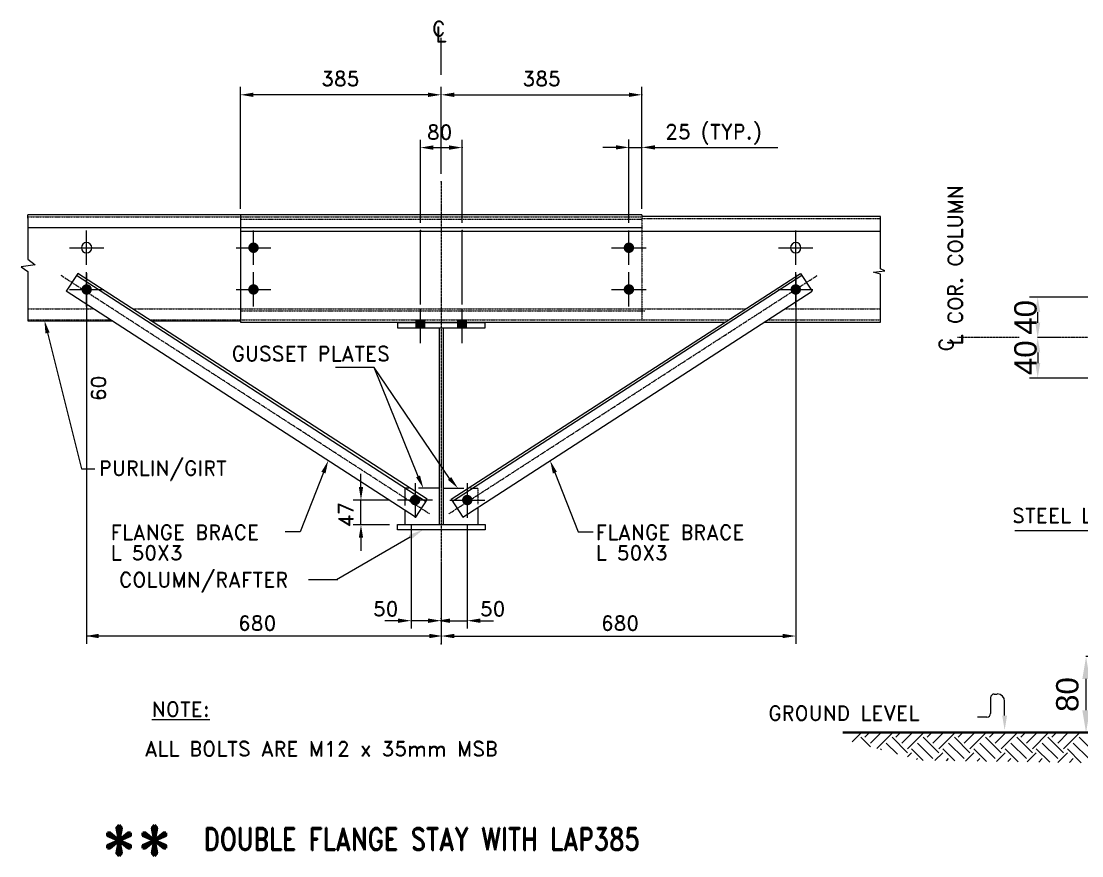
# Model space of a CAD drawing. Header units: inches. Extents: x 3340 to 8649, y 25316 to 28904.
# Drawn here: x 6018 to 7442, y 27783 to 28904 of the extents above; entities that cross this region are included whole.
import ezdxf
from ezdxf.enums import TextEntityAlignment as Align

# ---------------------------------------------------------------- set-up
doc = ezdxf.new("R2010")
doc.units = ezdxf.units.IN
doc.header["$MEASUREMENT"] = 0
doc.linetypes.add('CENTER', pattern=[2, 1.25, -0.25, 0.25, -0.25])
doc.linetypes.add('HIDDEN', pattern=[0.375, 0.25, -0.125])
for name, color, linetype in [('BYOTHERS', 3, 'Continuous'), ('DIM', 7, 'Continuous'), ('FRAMES', 2, 'Continuous'), ('MISCEL', 7, 'Continuous'), ('secondary', 7, 'Continuous')]:
    doc.layers.add(name, color=color, linetype=linetype)
doc.layers.add('TEXT', color=2, linetype='Continuous', lineweight=0)
doc.styles.add('KPIZ-ARIAL', font='arial.ttf')
doc.styles.add('ROMAND', font='ROMAND', dxfattribs={"height": 3})
doc.styles.get("Standard").update_dxf_attribs({"font": 'arial.ttf'})
doc.dimstyles.get("Standard").update_dxf_attribs({"dimtxt": 0.18, "dimasz": 0.18, "dimexe": 0.18, "dimexo": 0.0625, "dimgap": 0.09, "dimtad": 0, "dimtih": 1, "dimtoh": 1, "dimdec": 4, "dimzin": 0, "dimdsep": 46, "dimtxsty": 'Standard', "dimcen": 0.09, "dimadec": 0, "dimazin": 0, "dimtfac": 1, "dimtdec": 4, "dimtofl": 0, "dimtmove": 0, "dimatfit": 3, "dimfxl": 1, "dimtolj": 1, "dimtzin": 0, "dimarcsym": 0})

# ---------------------------------------------------------------- blocks, each defined once
blk = doc.blocks.new('*D116')
at = {"color": 1, "lineweight": -2, "transparency": 16777216}
for p, q in [((7852.4, 28050.6), (7447.9, 28050.6)), ((7535.2, 27948.7), (7447.9, 27948.7))]:
    blk.add_line(p, q, dxfattribs=at)
at = {"color": 240, "lineweight": -2, "transparency": 16777216}
blk.add_line((7448, 27978.7), (7448, 28020.6), dxfattribs=at)
at = {"color": 240, "transparency": 16777216}
for points in [[(7443, 28020.6), (7453, 28020.6), (7448, 28050.6)], [(7443, 27978.7), (7453, 27978.7), (7448, 27948.7)]]:
    blk.add_solid(points, dxfattribs=at)
at = {"layer": 'DEFPOINTS', "color": 0, "transparency": 16777216}
for p in [(7448, 28050.6), (7852.5, 28050.6), (7535.3, 27948.7)]:
    blk.add_point(p, dxfattribs=at)
at = {"color": 2, "transparency": 16777216, "insert": (7448, 27999.7), "char_height": 30, "attachment_point": 5, "rotation": 90, "style": 'KPIZ-ARIAL'}
blk.add_mtext('\\A1;80\\PPROJ.', dxfattribs=at)
blk = doc.blocks.new('*D120')
at = {"color": 1, "lineweight": -2, "transparency": 16777216}
for p, q in [((7413.7, 28533.4), (7382.9, 28533.4)), ((7413.7, 28479.1), (7382.9, 28479.1))]:
    blk.add_line(p, q, dxfattribs=at)
at = {"color": 240, "lineweight": -2, "transparency": 16777216}
blk.add_line((7383.1, 28499.1), (7383.1, 28513.4), dxfattribs=at)
at = {"color": 240, "transparency": 16777216}
for points in [[(7379.8, 28513.4), (7386.5, 28513.4), (7383.1, 28533.4)], [(7379.8, 28499.1), (7386.5, 28499.1), (7383.1, 28479.1)]]:
    blk.add_solid(points, dxfattribs=at)
at = {"layer": 'DEFPOINTS', "color": 0, "transparency": 16777216}
for p in [(7383.1, 28533.4), (7413.7, 28533.4), (7413.7, 28479.1)]:
    blk.add_point(p, dxfattribs=at)
at = {"color": 2, "transparency": 16777216, "insert": (7366.8, 28506.2), "char_height": 30, "attachment_point": 5, "rotation": 90, "style": 'KPIZ-ARIAL'}
blk.add_mtext('\\A1;40', dxfattribs=at)
blk = doc.blocks.new('*D121')
at = {"color": 1, "lineweight": -2, "transparency": 16777216}
for p, q in [((7413.7, 28479.1), (7382.9, 28479.1)), ((7413.7, 28424.8), (7382.9, 28424.8))]:
    blk.add_line(p, q, dxfattribs=at)
at = {"color": 240, "lineweight": -2, "transparency": 16777216}
blk.add_line((7383.1, 28459.1), (7383.1, 28444.8), dxfattribs=at)
at = {"color": 240, "transparency": 16777216}
for points in [[(7379.8, 28459.1), (7386.5, 28459.1), (7383.1, 28479.1)], [(7379.8, 28444.8), (7386.5, 28444.8), (7383.1, 28424.8)]]:
    blk.add_solid(points, dxfattribs=at)
at = {"layer": 'DEFPOINTS', "color": 0, "transparency": 16777216}
for p in [(7413.7, 28479.1), (7383.1, 28424.8), (7413.7, 28424.8)]:
    blk.add_point(p, dxfattribs=at)
at = {"color": 2, "transparency": 16777216, "insert": (7366.8, 28452), "char_height": 30, "attachment_point": 5, "rotation": 90, "style": 'KPIZ-ARIAL'}
blk.add_mtext('\\A1;40', dxfattribs=at)

msp = doc.modelspace()

# ---------------------------------------------------------------- linework, layer by layer
at = {"layer": 'BYOTHERS', "linetype": 'Continuous'}
for p, q in [((7134.1, 27936), (7145.7, 27947.7)), ((7158.8, 27929.3), (7145.7, 27942.5)), ((7151, 27947.7), (7149.9, 27948.7)), ((7151, 27942.5), (7157.2, 27948.7)), ((7158.8, 27934.6), (7172.9, 27948.7)), ((7167, 27927.1), (7187.6, 27947.7)), ((7208.5, 27921.5), (7187.6, 27942.5)), ((7192.8, 27947.7), (7191.8, 27948.7)), ((7192.8, 27942.5), (7199.1, 27948.7)), ((7200.7, 27934.6), (7214.8, 27948.7)), ((7208.5, 27926.8), (7229.4, 27947.7)), ((7250.4, 27921.5), (7229.4, 27942.5)), ((7234.7, 27947.7), (7233.6, 27948.7)), ((7234.7, 27942.5), (7240.9, 27948.7)), ((7242.5, 27934.6), (7256.6, 27948.7)), ((7250.4, 27926.8), (7271.3, 27947.7)), ((7292.2, 27921.5), (7271.3, 27942.5)), ((7276.5, 27947.7), (7275.5, 27948.7)), ((7276.5, 27942.5), (7282.8, 27948.7)), ((7284.4, 27934.6), (7298.5, 27948.7)), ((7292.2, 27926.8), (7313.2, 27947.7)), ((7334.1, 27921.5), (7313.2, 27942.5)), ((7318.4, 27947.7), (7317.4, 27948.7)), ((7318.4, 27942.5), (7324.7, 27948.7)), ((7326.2, 27934.6), (7340.4, 27948.7)), ((7334.1, 27926.8), (7355, 27947.7)), ((7376, 27921.5), (7355, 27942.5)), ((7360.3, 27947.7), (7359.2, 27948.7)), ((7360.3, 27942.5), (7366.5, 27948.7)), ((7368.1, 27934.6), (7382.2, 27948.7)), ((7376, 27926.8), (7396.9, 27947.7)), ((7417.8, 27921.5), (7396.9, 27942.5)), ((7402.1, 27947.7), (7401.1, 27948.7)), ((7402.1, 27942.5), (7408.4, 27948.7)), ((7410, 27934.6), (7424.1, 27948.7)), ((7417.8, 27926.8), (7438.7, 27947.7)), ((7459.7, 27921.5), (7438.7, 27942.5)), ((7173.2, 27925.4), (7171.9, 27926.8)), ((7194.7, 27919.6), (7179.7, 27934.6)), ((7208.2, 27916), (7213.7, 27921.5)), ((7229.3, 27911.2), (7213.7, 27926.8)), ((7242.5, 27913.7), (7221.6, 27934.6)), ((7245, 27911), (7255.6, 27921.5)), ((7271.8, 27910.6), (7255.6, 27926.8)), ((7284.4, 27913.7), (7263.5, 27934.6)), ((7286.3, 27910.4), (7297.5, 27921.5)), ((7314.2, 27910), (7297.5, 27926.8)), ((7326.2, 27913.7), (7305.3, 27934.6)), ((7327.6, 27909.8), (7339.3, 27921.5)), ((7356.7, 27909.4), (7339.3, 27926.8)), ((7368.1, 27913.7), (7347.2, 27934.6)), ((7368.9, 27909.2), (7381.2, 27921.5)), ((7399.2, 27908.8), (7381.2, 27926.8)), ((7410, 27913.7), (7389, 27934.6)), ((7410.2, 27908.6), (7423, 27921.5)), ((7441.6, 27908.2), (7423, 27926.8)), ((7451.8, 27913.7), (7430.9, 27934.6)), ((7220.5, 27912.6), (7221.6, 27913.7)), ((7260.5, 27910.7), (7263.5, 27913.7)), ((7301.8, 27910.2), (7305.3, 27913.7)), ((7343.1, 27909.6), (7347.2, 27913.7)), ((7384.4, 27909), (7389, 27913.7)), ((7425.6, 27908.4), (7430.9, 27913.7))]:
    msp.add_line(p, q, dxfattribs=at)
at = {"layer": 'BYOTHERS', "const_width": 3.45}
msp.add_lwpolyline([(7535.3, 27948.7), (7121.2, 27948.7)], dxfattribs=at)
at = {"layer": 'DIM', "linetype": 'ByBlock'}
for p, q in [((6312.8, 28652.2), (6312.8, 28815.6)), ((6564.8, 28805.1), (6330.3, 28805.1)), ((6582.3, 28698.9), (6582.3, 28815.6)), ((6582.3, 28698.9), (6582.3, 28815.6)), ((6599.8, 28805.1), (6834.3, 28805.1)), ((6851.8, 28652.2), (6851.8, 28815.6)), ((6554.3, 28633.4), (6554.3, 28744.7)), ((6571.8, 28734.2), (6592.8, 28734.2)), ((6610.3, 28633.4), (6610.3, 28744.7)), ((6816.8, 28734.5), (6799.3, 28734.5)), ((6834.3, 28633.4), (6834.3, 28745)), ((6834.3, 28734.5), (6851.8, 28734.5)), ((6851.8, 28662.7), (6851.8, 28745)), ((6869.3, 28734.5), (6886.8, 28734.5)), ((6105.9, 28565.8), (6105.9, 28067.8)), ((7058.3, 28564), (7058.3, 28067.8)), ((7487.1, 28533.4), (7371.9, 28533.4)), ((7487.1, 28424.8), (7371.9, 28424.8)), ((6474.6, 28278.4), (6474.6, 28295.9)), ((6513.1, 28260.9), (6464.1, 28260.9)), ((6474.6, 28227.7), (6474.6, 28260.9)), ((6513, 28227.7), (6464.1, 28227.7)), ((6541.8, 28226.6), (6541.8, 28088.4)), ((6617.3, 28226.6), (6617.3, 28088.4)), ((6474.6, 28210.2), (6474.6, 28192.7)), ((6582.3, 28178.2), (6582.3, 28067.8)), ((6524.3, 28098.9), (6506.8, 28098.9)), ((6576.8, 28098.9), (6541.8, 28098.9)), ((6564.8, 28098.9), (6547.3, 28098.9)), ((6582.3, 28098.9), (6617.3, 28098.9)), ((6594.3, 28098.9), (6611.8, 28098.9)), ((6634.8, 28098.9), (6652.3, 28098.9)), ((6566.4, 28078.3), (6105.9, 28078.3)), ((6582.3, 28091.2), (6582.3, 28088.4)), ((6599.8, 28078.3), (7040.8, 28078.3))]:
    msp.add_line(p, q, dxfattribs=at)
at = {"layer": 'DIM'}
for p, q in [((6886.8, 28734.5), (7034, 28734.5)), ((6053.8, 28485.3), (6099.2, 28303)), ((6492.5, 28438.8), (6440.2, 28438.8)), ((6551.3, 28292.7), (6492.5, 28438.8)), ((6593.5, 28289.9), (6492.5, 28438.8)), ((6099.2, 28303), (6117.4, 28303)), ((6424.2, 28297.7), (6392.8, 28218)), ((6734.9, 28297.7), (6766.2, 28218)), ((6392.8, 28218), (6372.9, 28218)), ((6540.5, 28211), (6441.6, 28153.8)), ((6766.2, 28218), (6786.1, 28218))]:
    msp.add_line(p, q, dxfattribs=at)
at = {"layer": 'DIM', "linetype": 'CENTER'}
for p, q in [((6566.6, 28242.4), (6072.1, 28562.3)), ((6592.5, 28242.4), (7086.9, 28562.3)), ((7358, 28479.1), (7275.5, 28479.1)), ((7487.1, 28479.1), (7413.7, 28479.1))]:
    msp.add_line(p, q, dxfattribs=at)
at = {"layer": 'DIM', "linetype": 'Continuous'}
for p, q in [((7546, 28219.4), (7352.6, 28219.4)), ((7319.8, 27995.5), (7319.8, 27988)), ((7324.8, 28000.4), (7328.8, 28000.4)), ((7319.8, 27988), (7319.8, 27974.2)), ((7338.7, 27971.5), (7338.7, 27990.6)), ((7314.9, 27969.3), (7302.3, 27969.3))]:
    msp.add_line(p, q, dxfattribs=at)
at = {"layer": 'DIM'}
for points in [[(6582.3, 28831.8), (6582.3, 28881.5)], [(6554.3, 28523.5), (6554.3, 28599.7), (6554.3, 28622.9)], [(6610.3, 28523.5), (6610.3, 28599.7), (6610.3, 28622.9)], [(6443.4, 28153.8), (6404.1, 28153.8)]]:
    msp.add_lwpolyline(points, dxfattribs=at)
at = {"layer": 'DIM', "linetype": 'CENTER'}
msp.add_lwpolyline([(6582.3, 28688.4), (6582.3, 28072.8)], dxfattribs=at)
at = {"layer": 'DIM', "linetype": 'HIDDEN'}
msp.add_lwpolyline([(6851.8, 28643.8), (6851.8, 28501.7)], dxfattribs=at)
at = {"layer": 'DIM', "linetype": 'Continuous'}
for centre, radius, start, end in [((7324.8, 27995.5), 4.93, 90, 180), ((7328.8, 27990.6), 9.87, 0, 90), ((7314.9, 27974.2), 4.93, 270, 0)]:
    msp.add_arc(centre, radius, start, end, dxfattribs=at)
at = {"layer": 'DIM', "linetype": 'ByBlock'}
for p in [(6312.8, 28805.1), (6851.8, 28805.1), (6610.3, 28734.2), (6851.8, 28734.5), (6582.3, 28688.4), (6582.3, 28688.4), (6554.3, 28622.9), (6610.3, 28622.9), (7058.3, 28526.9), (6474.6, 28260.9), (6541.8, 28098.9), (6582.3, 28101.7), (6617.3, 28098.9), (6582.3, 28067.9)]:
    msp.add_point(p, dxfattribs=at)
for points in [[(6330.3, 28808), (6330.3, 28802.2), (6312.8, 28805.1)], [(6564.8, 28808), (6564.8, 28802.2), (6582.3, 28805.1)], [(6599.8, 28808), (6599.8, 28802.2), (6582.3, 28805.1)], [(6834.3, 28808), (6834.3, 28802.2), (6851.8, 28805.1)], [(6571.8, 28737.2), (6571.8, 28731.3), (6554.3, 28734.2)], [(6592.8, 28737.2), (6592.8, 28731.3), (6610.3, 28734.2)], [(6816.8, 28737.4), (6816.8, 28731.6), (6834.3, 28734.5)], [(6869.3, 28737.4), (6869.3, 28731.6), (6851.8, 28734.5)], [(6471.7, 28278.4), (6477.5, 28278.4), (6474.6, 28260.9)], [(6471.7, 28210.2), (6477.5, 28210.2), (6474.6, 28227.7)], [(6524.3, 28101.8), (6524.3, 28095.9), (6541.8, 28098.9)], [(6564.8, 28101.8), (6564.8, 28095.9), (6582.3, 28098.9)], [(6594.3, 28101.8), (6594.3, 28095.9), (6576.8, 28098.9)], [(6634.8, 28101.8), (6634.8, 28095.9), (6617.3, 28098.9)], [(6122.4, 28081.2), (6122.4, 28075.4), (6104.9, 28078.3)], [(6566.4, 28081.2), (6566.4, 28075.4), (6583.9, 28078.3)], [(6599.8, 28081.2), (6599.8, 28075.4), (6582.3, 28078.3)], [(7040.8, 28081.2), (7040.8, 28075.4), (7058.3, 28078.3)]]:
    msp.add_solid(points, dxfattribs=at)
at = {"layer": 'DIM'}
for points in [[(6051, 28484.6), (6056.6, 28486), (6049.6, 28502.3)], [(6427, 28296.6), (6421.5, 28298.8), (6430.7, 28314)], [(6732.2, 28296.6), (6737.6, 28298.8), (6728.5, 28314)], [(6553.9, 28293.9), (6548.6, 28291.5), (6558.3, 28276.7)], [(6595.7, 28291.8), (6591.3, 28288), (6604.9, 28276.7)], [(6538.8, 28213.9), (6542.1, 28208.1), (6557.8, 28221)]]:
    msp.add_solid(points, dxfattribs=at)
at = {"layer": 'DIM', "linetype": 'Continuous'}
msp.add_solid([(7342, 27971.5), (7335.4, 27971.5), (7338.7, 27951.7)], dxfattribs=at)
at = {"layer": 'FRAMES'}
msp.add_line((6621.6, 28277), (6631.3, 28277), dxfattribs=at)
at = {"layer": 'FRAMES', "linetype": 'HIDDEN'}
for p, q in [((6631.3, 28277), (6631.3, 28255.4)), ((6631.3, 28250.4), (6631.3, 28250.1))]:
    msp.add_line(p, q, dxfattribs=at)
at = {"layer": 'FRAMES'}
for points in [[(6523.5, 28499.1), (6523.5, 28492.1), (6641.1, 28492.1), (6641.1, 28499.1)], [(6523.5, 28221), (6523.5, 28228), (6641.1, 28228), (6641.1, 28221)]]:
    msp.add_lwpolyline(points, close=True, dxfattribs=at)
for points in [[(6579.5, 28492.1), (6579.5, 28228)], [(6585.1, 28492.1), (6585.1, 28228)], [(6533.3, 28277), (6533.3, 28253.7)], [(6539.3, 28277), (6533.3, 28277)], [(6579.5, 28277), (6552, 28277)], [(6585.1, 28277), (6612.7, 28277)], [(6631.3, 28250.1), (6631.3, 28228)], [(6533.3, 28247.4), (6533.3, 28228)]]:
    msp.add_lwpolyline(points, dxfattribs=at)
at = {"layer": 'MISCEL'}
for p, q in [((6094.4, 28565.3), (6078.9, 28541.3)), ((7064.7, 28565.3), (7080.2, 28541.3)), ((6547.3, 28274.7), (6547.3, 28244.9)), ((6617.3, 28274.7), (6617.3, 28244.9)), ((6570.7, 28260.9), (6523.6, 28260.9)), ((6561.8, 28260.9), (6532.4, 28260.9)), ((6563.3, 28261.9), (6547.7, 28237.9)), ((6593.9, 28260.9), (6641, 28260.9)), ((6595.8, 28261.9), (6611.3, 28237.9)), ((6602.7, 28260.9), (6632.2, 28260.9))]:
    msp.add_line(p, q, dxfattribs=at)
for points in [[(6106.3, 28576.6), (6106.3, 28599.7), (6106.3, 28622.9)], [(6330.3, 28576.6), (6330.3, 28599.7), (6330.3, 28622.9)], [(6834.3, 28576.6), (6834.3, 28599.7), (6834.3, 28622.9)], [(7058.3, 28576.6), (7058.3, 28599.7), (7058.3, 28622.9)], [(6083.1, 28599.7), (6106.3, 28599.7), (6129.4, 28599.7)], [(6307.1, 28599.7), (6330.3, 28599.7), (6353.4, 28599.7)], [(6811.1, 28599.7), (6834.3, 28599.7), (6857.4, 28599.7)], [(7035.1, 28599.7), (7058.3, 28599.7), (7081.4, 28599.7)], [(6561.4, 28259), (6092.5, 28562.4)], [(6563.3, 28261.9), (6094.4, 28565.3)], [(6106.3, 28520.6), (6106.3, 28543.7), (6106.3, 28566.9)], [(6330.3, 28520.6), (6330.3, 28543.7), (6330.3, 28566.9)], [(6595.8, 28261.9), (7064.7, 28565.3)], [(6597.4, 28259.4), (7066.3, 28562.8)], [(6834.3, 28520.6), (6834.3, 28543.7), (6834.3, 28566.9)], [(7058.3, 28520.6), (7058.3, 28543.7), (7058.3, 28566.9)], [(6547.7, 28237.9), (6078.9, 28541.3)], [(6083.1, 28543.7), (6106.3, 28543.7), (6129.4, 28543.7)], [(6307.1, 28543.7), (6330.3, 28543.7), (6353.4, 28543.7)], [(6611.3, 28237.9), (7080.2, 28541.3)], [(6811.1, 28543.7), (6834.3, 28543.7), (6857.4, 28543.7)], [(7035.1, 28543.7), (7058.3, 28543.7), (7081.4, 28543.7)], [(6554.3, 28471.5), (6554.3, 28494.7), (6554.3, 28517.8)], [(6610.3, 28471.5), (6610.3, 28494.7), (6610.3, 28517.8)], [(6547.3, 28283.4), (6547.3, 28237.1)], [(6617.3, 28283.4), (6617.3, 28237.1)]]:
    msp.add_lwpolyline(points, dxfattribs=at)
for points in [[(6106.3, 28606.7, 1), (6106.3, 28592.7, 1)], [(7058.3, 28606.7, 1), (7058.3, 28592.7, 1)]]:
    msp.add_lwpolyline(points, format="xyb", close=True, dxfattribs=at)
at = {"layer": 'MISCEL', "const_width": 7}
for points in [[(6330.3, 28603.2, 1), (6330.3, 28596.2, 1)], [(6834.3, 28603.2, 1), (6834.3, 28596.2, 1)], [(6106.3, 28547.2, 1), (6106.3, 28540.2, 1)], [(6330.3, 28547.2, 1), (6330.3, 28540.2, 1)], [(6834.3, 28547.2, 1), (6834.3, 28540.2, 1)], [(7058.3, 28547.2, 1), (7058.3, 28540.2, 1)], [(6543.8, 28260.9, 1), (6550.8, 28260.9, 1)], [(6620.8, 28260.9, -1), (6613.8, 28260.9, -1)]]:
    msp.add_lwpolyline(points, format="xyb", close=True, dxfattribs=at)
at = {"layer": 'MISCEL'}
for points in [[(6547.4, 28503.8), (6561.1, 28503.8), (6547.4, 28492.1), (6561.1, 28492.1)], [(6603.4, 28503.8), (6617.1, 28503.8), (6603.4, 28492.1), (6617.1, 28492.1)]]:
    msp.add_solid(points, dxfattribs=at)
at = {"layer": 'secondary'}
msp.add_line((6027.5, 28639.6), (6027.5, 28643.8), dxfattribs=at)
for points in [[(6027.5, 28639.6), (6027.5, 28584.6), (6037, 28576.8), (6018.5, 28574), (6027.4, 28567.8), (6027.5, 28501.7), (6140, 28501.7)], [(6851.8, 28643.8), (6027.5, 28643.8)], [(6312.8, 28643.8), (6312.8, 28499.6)], [(7172, 28499.6), (7172, 28564.3), (7162.6, 28567), (7177.9, 28568.7), (7171.9, 28571.4), (7172, 28641.7), (6851.8, 28641.7)], [(6027.5, 28626.7), (6851.8, 28626.7)], [(6312.8, 28621.8), (7172, 28621.8)], [(6192.6, 28501.7), (6312.8, 28501.7)], [(6312.8, 28499.6), (6963.2, 28499.6)], [(7015.8, 28499.6), (7172, 28499.6)], [(7015.8, 28499.6), (7172, 28499.6)]]:
    msp.add_lwpolyline(points, dxfattribs=at)
at = {"layer": 'secondary', "linetype": 'HIDDEN'}
for points in [[(6027.5, 28641.3), (6851.8, 28641.3)], [(6312.7, 28638), (6851.8, 28638)], [(7172, 28638.5), (6851.8, 28638.5)], [(6027.5, 28517.8), (6115.1, 28517.8)], [(6167.8, 28517.8), (6991.3, 28517.8)], [(6313, 28515.1), (6856.3, 28515.1)], [(7044, 28517.8), (7172, 28517.8)], [(6027.5, 28502.9), (6138.1, 28502.9)], [(6190.8, 28502.9), (6968.3, 28502.9)], [(7020.9, 28502.9), (7172, 28502.9)]]:
    msp.add_lwpolyline(points, dxfattribs=at)

# ---------------------------------------------------------------- texts
at = {"layer": 'TEXT', "style": 'ROMAND'}
for s, height, p in [('C', 20, (6569.9, 28884)), ('L', 20, (6574.4, 28876.3)), ('385', 20, (6421.2, 28816.8)), ('385', 20, (6691.4, 28816.8)), ('80', 20, (6563.1, 28745)), ('GUSSET PLATES', 20, (6300.8, 28447.5)), ('PURLIN/GIRT', 20, (6123, 28293.7)), ('FLANGE BRACE', 20, (6138.3, 28207.6)), ('FLANGE BRACE', 20, (6789.7, 28207.6)), ('L 50X3', 20, (6138.3, 28180)), ('L 50X3', 20, (6789.7, 28180)), ('COLUMN/RAFTER', 20, (6149.6, 28143.9)), ('50', 20, (6490.7, 28104.8)), ('50', 20, (6634.3, 28104.8)), ('680', 20, (6309.5, 28085.6)), ('680', 20, (6796.6, 28085.6)), ('%%UNOTE:', 20, (6193.7, 27970.1)), (' ALL BOLTS ARE M12 x 35mm MSB', 20, (6170.5, 27916.9)), ('*', 72, (6125.2, 27752.3)), ('*', 72, (6172.7, 27752.3))]:
    msp.add_text(s, height=height, dxfattribs=at).set_placement(p)
at = {"layer": 'TEXT', "linetype": 'ByBlock', "style": 'ROMAND'}
msp.add_text('25 (TYP.)', height=20, dxfattribs=at).set_placement((6947.6, 28755.5), align=Align.MIDDLE_CENTER)
at = {"layer": 'TEXT', "linetype": 'Continuous', "style": 'ROMAND'}
for s, p in [('L COR. COLUMN', (7282.4, 28468.8)), ('C', (7270.2, 28460.7))]:
    msp.add_text(s, height=20, rotation=90, dxfattribs=at).set_placement(p)
at = {"layer": 'TEXT', "style": 'ROMAND'}
msp.add_text('47  ', height=20, rotation=90, dxfattribs=at).set_placement((6464.3, 28224.1))
at = {"layer": 'TEXT', "linetype": 'Continuous', "style": 'ROMAND'}
for s, p in [('STEEL LINE', (7348.7, 28230.2)), ('GROUND LEVEL', (7021.5, 27964.7))]:
    msp.add_text(s, height=20, dxfattribs=at).set_placement(p)
at = {"layer": 'TEXT', "style": 'ROMAND', "width": 0.8}
msp.add_text('DOUBLE FLANGE STAY WITH LAP385', height=30, dxfattribs=at).set_placement((6556.3, 27805.5), align=Align.MIDDLE)
at = {"layer": 'TEXT', "linetype": 'ByBlock', "insert": (6122.2, 28410.8), "char_height": 20, "attachment_point": 5, "rotation": 90, "style": 'ROMAND'}
msp.add_mtext('\\A1;60', dxfattribs=at)

# ---------------------------------------------------------------- dimensions: what is measured, and where the dimension line sits
for base, p2, angle, picture, middle in [((7383.1, 28533.4), (7413.7, 28533.4), 90, '*D120', (7366.8, 28506.2)), ((7383.1, 28424.8), (7413.7, 28424.8), 270, '*D121', (7366.8, 28452))]:
    dim = msp.add_linear_dim(base=base, p1=(7413.7, 28479.1), p2=p2, angle=angle, text='40', dimstyle='Standard', override={"dimtxt": 30, "dimasz": 20, "dimgap": 1, "dimtad": 1, "dimtih": 0, "dimdec": 0, "dimtxsty": 'KPIZ-ARIAL', "dimclrd": 240, "dimclre": 1, "dimclrt": 2})
    dim.commit()
    dim.dimension.update_dxf_attribs({"geometry": picture, "text_midpoint": middle})
dim = msp.add_linear_dim(base=(7448, 28050.6), p1=(7535.3, 27948.7), p2=(7852.5, 28050.6), angle=90, text='80\\XPROJ.', dimstyle='Standard', override={"dimtxt": 30, "dimasz": 30, "dimgap": 1, "dimtad": 1, "dimtih": 0, "dimdec": 0, "dimtxsty": 'KPIZ-ARIAL', "dimclrd": 240, "dimclre": 1, "dimclrt": 2})
dim.commit()
dim.dimension.update_dxf_attribs({"geometry": '*D116', "text_midpoint": (7448, 27999.7), "dimtype": 160})

doc.saveas('drawing.dxf')
